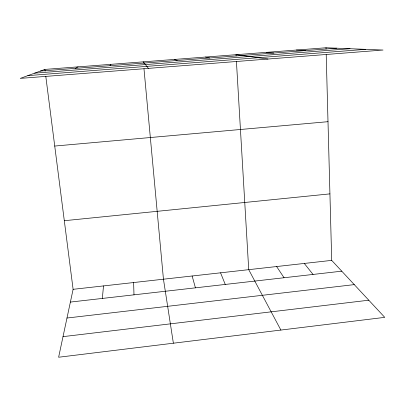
<?xml version="1.0" encoding="UTF-8"?>
<svg xmlns="http://www.w3.org/2000/svg" width="405" height="405" viewBox="0 0 405 405"><rect width="100%" height="100%" fill="white"/><g stroke="black" fill="none" stroke-linecap="round" stroke-linejoin="round"><path stroke-width="0.61" d="M102.349 298.434L103.508 285.915M45.775 76.231L73.108 289.317L58.619 357.24L384.75 317.358L331.705 260.375L326.212 54.655M110.013 65.691L110.864 64.334M75.376 68.364L78.054 66.86M44.899 69.417L20.25 78.393L383.064 50.038L326.025 47.76L44.899 69.417L45.137 71.275M63.013 336.641L368.783 300.206M66.982 318.031L354.274 284.619M70.384 302.074L341.759 271.173M73.108 289.317L331.705 260.375M64.309 220.71L329.928 193.879M54.731 146.053L327.999 121.687M40.358 71.072L336.651 48.185M34.622 73.158L349.991 48.716M27.854 75.624L365.634 49.344M296.318 50.048L305.405 50.595M266.318 52.356L273.841 53.035M267.953 59.034L236.029 54.69L236.1 55.931M205.436 57.049L209.729 57.986M174.54 59.429L177.172 60.502M304.292 263.442L313.045 274.443M148.387 68.379L143.34 61.833L143.456 63.089M276.63 266.541L284.057 277.744M280.873 330.06L248.721 269.664L236.429 61.504M220.558 272.813L225.256 284.442M192.132 275.997L195.433 287.839M173.375 343.207L163.453 279.207L143.977 68.728M133.625 282.543L133.989 294.835M326.025 47.76L326.06 49.01"/></g></svg>
